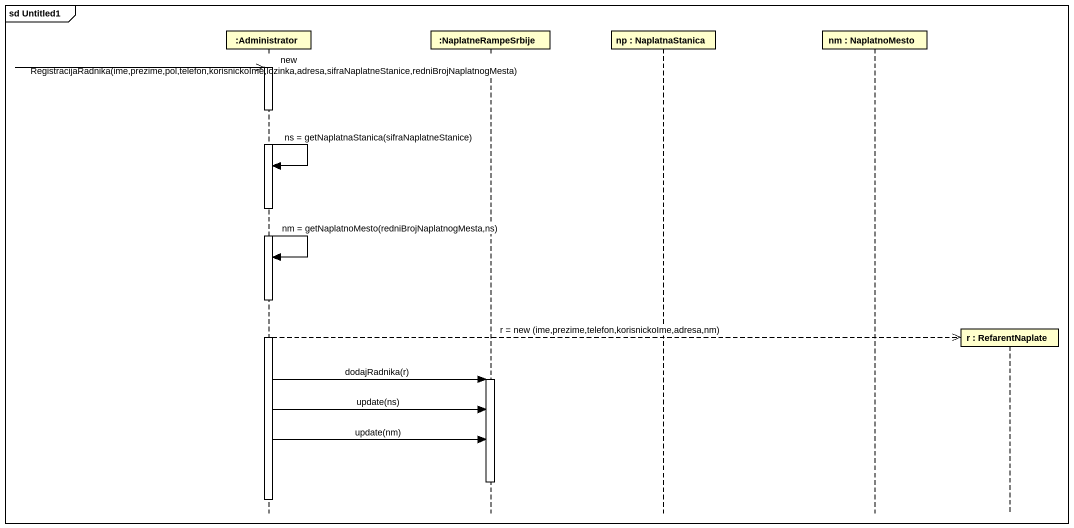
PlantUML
@startuml
mainframe sd Untitled1
hide footbox
participant ":Administrator" as Administrator
participant ":NaplatneRampeSrbije" as NaplatneRampeSrbije
participant "np : NaplatnaStanica" as np
participant "nm : NaplatnoMesto" as nm
participant "r : RefarentNaplate" as r

Administrator ->> Administrator : new RegistracijaRadnika(ime,prezime,pol,telefon,korisnickoIme,lozinka,adresa,sifraNaplatneStanice,redniBrojNaplatnogMesta)
activate Administrator
Administrator -> Administrator : ns = getNaplatnaStanica(sifraNaplatneStanice)
Administrator -> Administrator : nm = getNaplatnoMesto(redniBrojNaplatnogMesta,ns)
Administrator -->> r ** : r = new (ime,prezime,telefon,korisnickoIme,adresa,nm)
Administrator -> NaplatneRampeSrbije : dodajRadnika(r)
activate NaplatneRampeSrbije
Administrator -> NaplatneRampeSrbije : update(ns)
Administrator -> NaplatneRampeSrbije : update(nm)
deactivate NaplatneRampeSrbije
deactivate Administrator
@enduml
